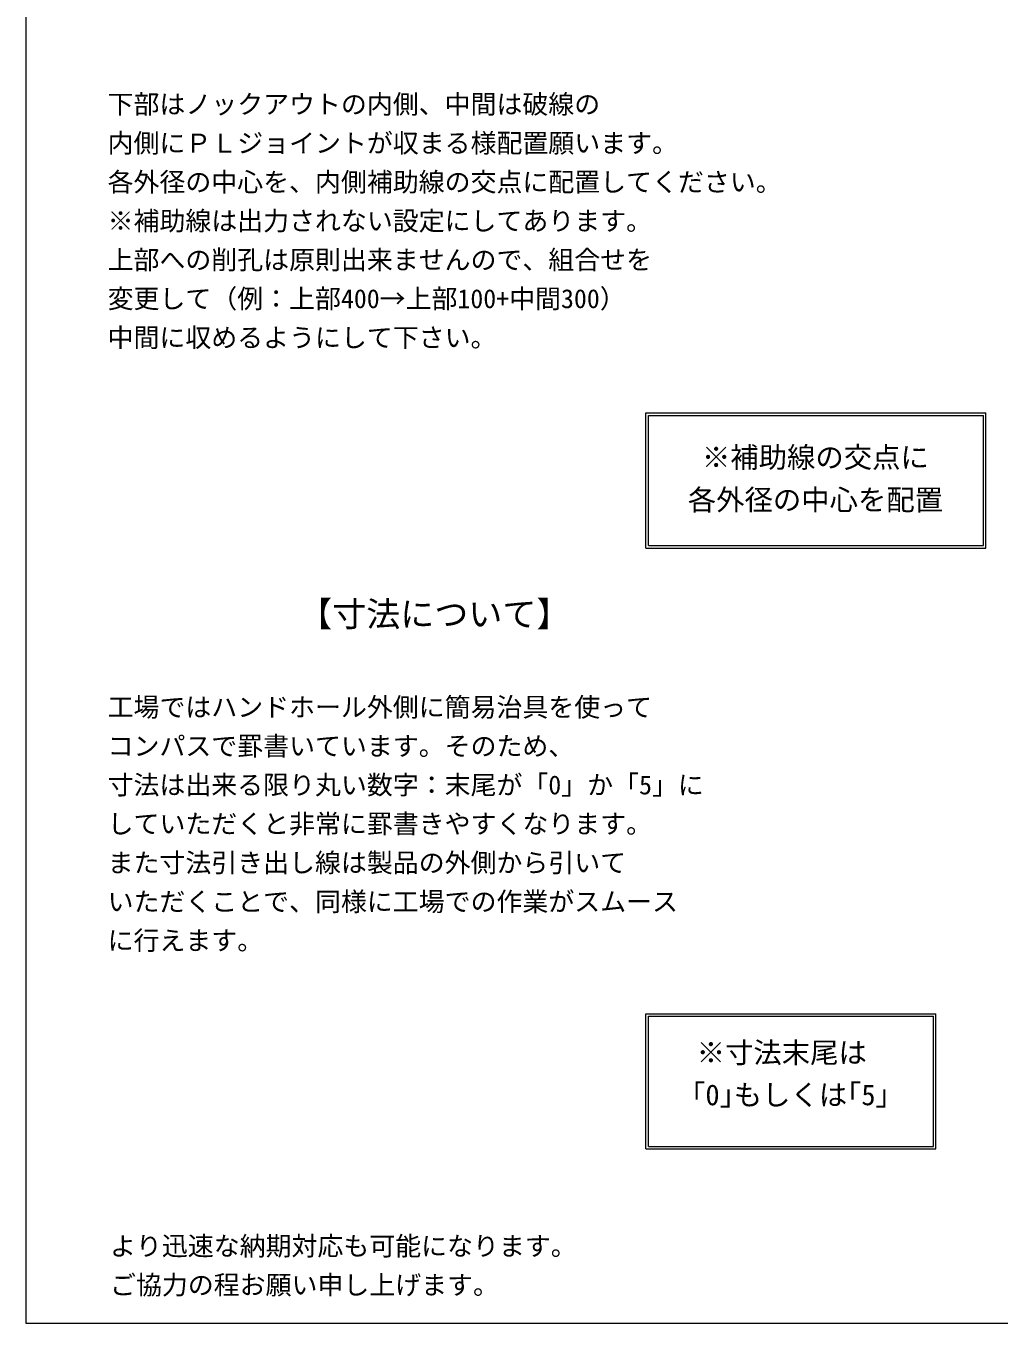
# Model space of a CAD drawing. Units: millimetres, scale not verified. Extents: x -6420 to 6420, y -3299 to 2858.
# Drawn here: x -6420 to -3826, y -2858 to 599 of the extents above; entities that cross this region are included whole.
import ezdxf
from ezdxf.enums import TextEntityAlignment as Align

# ---------------------------------------------------------------- set-up
doc = ezdxf.new("R2010")
doc.units = ezdxf.units.MM
doc.header["$LTSCALE"] = 20
for name, color, linetype, lineweight in [('0-2_waku', 7, 'Continuous', 18), ('0-8_uchigawa', 6, 'Continuous', 18), ('0-D_文字１', 7, 'Continuous', 18)]:
    doc.layers.add(name, color=color, linetype=linetype, lineweight=lineweight)
doc.styles.add('ＭＳ ゴシック', font='')
doc.styles.get('ＭＳ ゴシック').set_extended_font_data('MS Gothic')

msp = doc.modelspace()

# ---------------------------------------------------------------- linework, layer by layer
at = {"layer": '0-2_waku'}
for p, q in [((-6420, 2841.69), (-6420, -2858.31)), ((-6420, -2858.31), (-2340, -2858.31)), ((-6420, -2858.31), (-2340, -2858.31)), ((-6420, -2858.31), (-2340, -2858.31)), ((-6420, -2858.31), (-2340, -2858.31))]:
    msp.add_line(p, q, dxfattribs=at)
at = {"layer": '0-8_uchigawa'}
for p, q in [((-4767.29, -792.3), (-4767.29, -432.3)), ((-4767.29, -432.3), (-3860.62, -432.3)), ((-4760.62, -785.63), (-4760.62, -438.96)), ((-4760.62, -438.96), (-3867.29, -438.96)), ((-3867.29, -785.63), (-3867.29, -438.96)), ((-3860.62, -792.3), (-3860.62, -432.3)), ((-4767.29, -792.3), (-3860.62, -792.3)), ((-4760.62, -785.63), (-3867.29, -785.63)), ((-4767.29, -2033.93), (-3993.96, -2033.93)), ((-4767.29, -2393.93), (-4767.29, -2033.93)), ((-3993.96, -2393.93), (-3993.96, -2033.93)), ((-4760.62, -2040.59), (-4000.62, -2040.59)), ((-4760.62, -2387.26), (-4760.62, -2040.59)), ((-4000.62, -2387.26), (-4000.62, -2040.59)), ((-4767.29, -2393.93), (-3993.96, -2393.93)), ((-4760.62, -2387.26), (-4000.62, -2387.26))]:
    msp.add_line(p, q, dxfattribs=at)

# ---------------------------------------------------------------- texts
at = {"layer": '0-D_文字１', "style": 'ＭＳ ゴシック'}
for s, height, p in [('下部はノックアウトの内側、中間は破線の', 50.67, (-6202.27, 350.32)), ('内側にＰＬジョイントが収まる様配置願います。', 50.67, (-6202.27, 246.64)), ('各外径の中心を、内側補助線の交点に配置してください。', 50.67, (-6202.27, 142.96)), ('※補助線は出力されない設定にしてあります。', 50.67, (-6202.27, 39.28)), ('上部への削孔は原則出来ませんので、組合せを', 50.67, (-6202.27, -64.4)), ('変更して（例：上部400→上部100+中間300）', 50.67, (-6202.27, -168.08)), ('中間に収めるようにして下さい。', 50.67, (-6202.27, -271.76)), (' ※補助線の交点に', 55.43, (-4655.48, -594.68)), ('各外径の中心を配置', 55.43, (-4655.48, -708.08)), ('【寸法について】', 66.51, (-5694.21, -1021.41)), ('工場ではハンドホール外側に簡易治具を使って', 50.67, (-6202.27, -1256.93)), ('コンパスで罫書いています。そのため、', 50.67, (-6202.27, -1360.61)), ('寸法は出来る限り丸い数字：末尾が「0」か「5」に', 50.67, (-6202.27, -1464.29)), ('していただくと非常に罫書きやすくなります。', 50.67, (-6202.27, -1567.97)), ('また寸法引き出し線は製品の外側から引いて', 50.67, (-6202.27, -1671.65)), ('いただくことで、同様に工場での作業がスムース', 50.67, (-6202.27, -1775.33)), ('に行えます。', 50.67, (-6202.27, -1879.01)), ('※寸法末尾は', 55.43, (-4631.76, -2181.67)), ('「0｣もしくは｢5｣', 55.43, (-4684.06, -2294.32)), ('より迅速な納期対応も可能になります。\u3000', 50.67, (-6195.81, -2693.53)), ('ご協力の程お願い申し上げます。', 50.67, (-6195.81, -2797.21))]:
    msp.add_text(s, height=height, dxfattribs=at).set_placement(p, align=Align.BOTTOM_LEFT)

doc.saveas('drawing.dxf')
